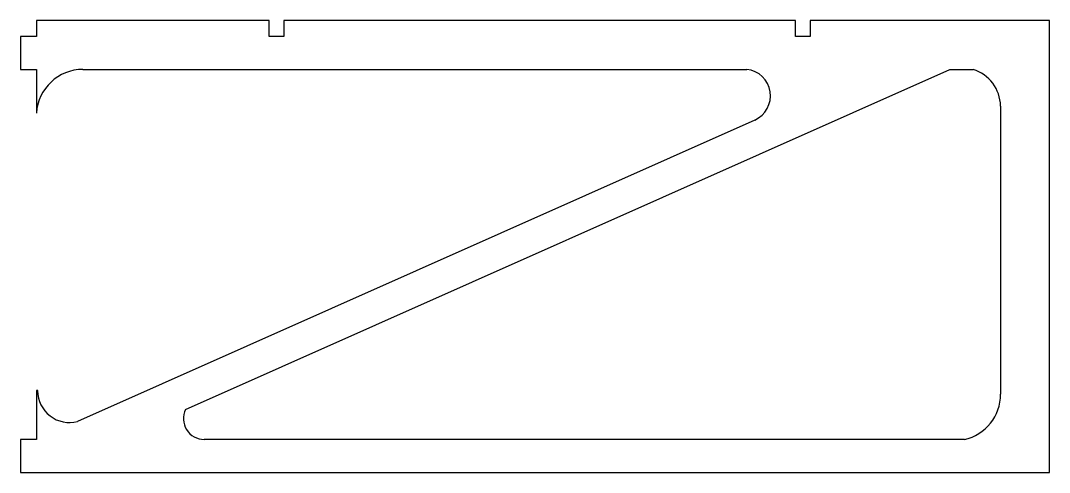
# Model space of a CAD drawing. Header units: millimetres. Extents: x -32.4 to 32.4, y -14.2 to 14.2.
import ezdxf

# ---------------------------------------------------------------- set-up
doc = ezdxf.new("R2010")
doc.units = ezdxf.units.MM
doc.layers.get('0').update_dxf_attribs({"linetype": 'CONTINUOUS'})

msp = doc.modelspace()

# ---------------------------------------------------------------- linework, layer by layer
for p, q in [((-16.721, 14.219), (-31.356, 14.219)), ((-31.356, 14.219), (-31.356, 13.219)), ((-16.721, 13.219), (-16.721, 14.219)), ((16.389, 14.219), (-15.796, 14.219)), ((-15.796, 14.219), (-15.796, 13.219)), ((16.389, 13.219), (16.389, 14.219)), ((32.356, 14.219), (17.314, 14.219)), ((17.314, 14.219), (17.314, 13.219)), ((32.356, -14.219), (32.356, 14.219)), ((-32.356, 13.219), (-32.356, 11.144)), ((-31.356, 13.219), (-32.356, 13.219)), ((-15.796, 13.219), (-16.721, 13.219)), ((17.314, 13.219), (16.389, 13.219)), ((-32.356, 11.144), (-31.356, 11.144)), ((-31.356, 11.144), (-31.356, 8.401)), ((-28.434, 11.144), (13.327, 11.144)), ((-21.981, -10.255), (26.083, 11.144)), ((26.083, 11.144), (27.554, 11.144)), ((29.281, 8.839), (29.281, -9.3)), ((13.82, 7.956), (-28.773, -11.008)), ((-31.356, -9.083), (-31.356, -12.144)), ((-31.356, -12.144), (-32.356, -12.144)), ((-32.356, -12.144), (-32.356, -14.219)), ((27.009, -12.144), (-20.8, -12.144)), ((-32.356, -14.219), (32.356, -14.219))]:
    msp.add_line(p, q)
for centre, radius, start, end in [((-28.434, 8.217), 2.927, 90, 176.39974), ((13.14, 9.483), 1.672, -66, 83.54764), ((26.84, 8.81), 2.44, 0.66023, 73.01127), ((-31.318, -9.083), 0.0375, 0, 180), ((-29.289, -9.083), 1.992, 180, 284.994), ((26.365, -9.3), 2.916, -77.22444, 0), ((-20.8, -10.83), 1.314, 154.03701, 270)]:
    msp.add_arc(centre, radius, start, end)

doc.saveas('drawing.dxf')
